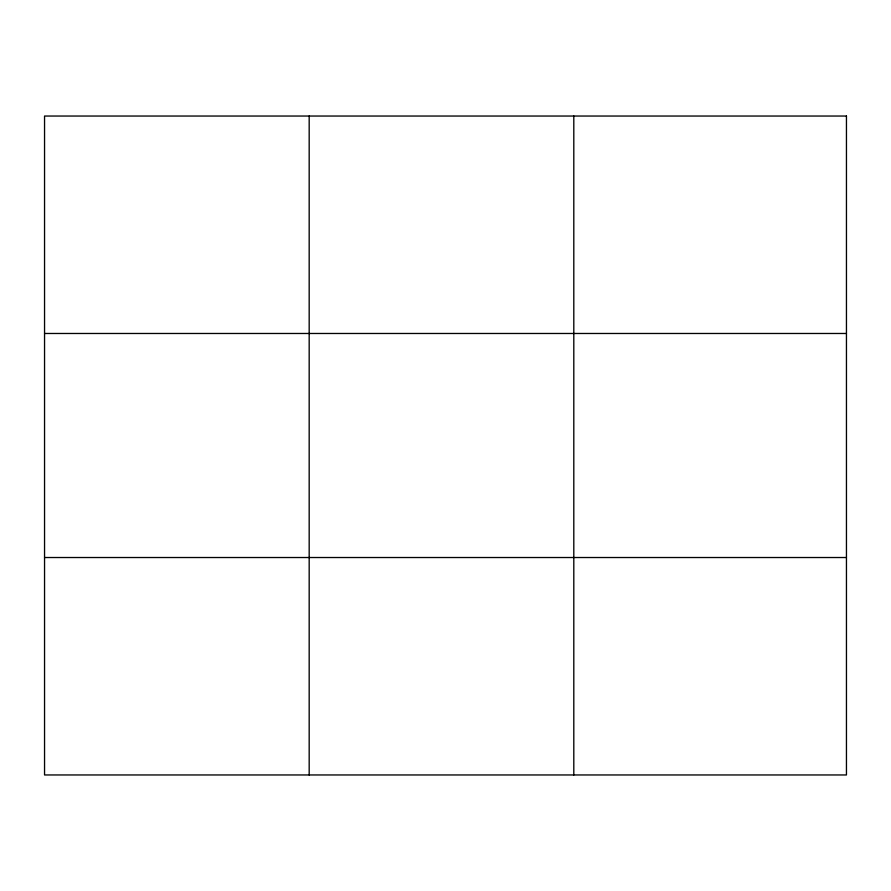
<?xml version="1.0" encoding="UTF-8"?>
<svg xmlns="http://www.w3.org/2000/svg" width="891" height="891" viewBox="0 0 891 891"><rect width="100%" height="100%" fill="white"/><g stroke="black" fill="none" stroke-linecap="round" stroke-linejoin="round"><path stroke-width="1.34" d="M309.177 116.042L309.177 774.958M573.804 116.042L573.804 774.958M44.55 333.479L846.45 333.479M44.55 557.521L846.45 557.521M846.45 116.042L846.45 774.958L44.55 774.958L44.55 116.042L846.45 116.042"/></g></svg>
